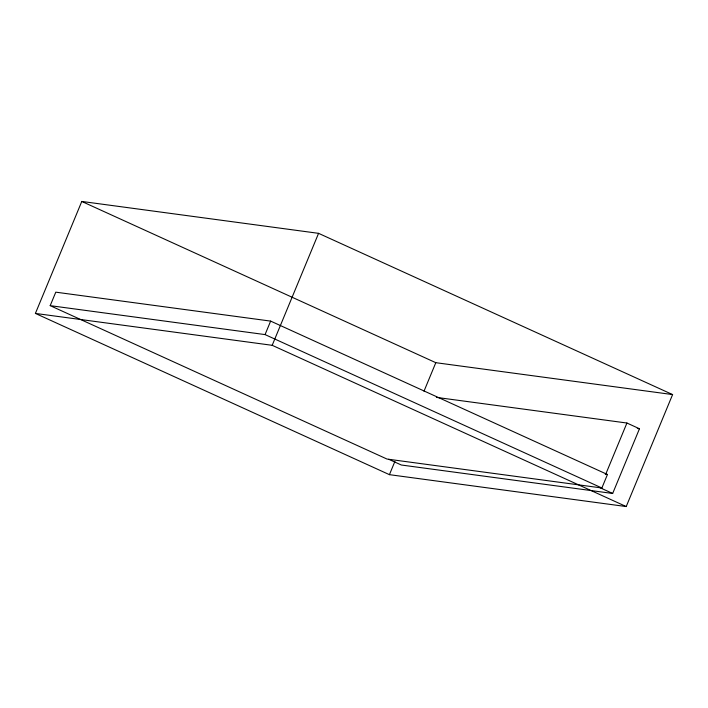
<?xml version="1.0" encoding="UTF-8"?>
<svg xmlns="http://www.w3.org/2000/svg" width="708" height="708" viewBox="0 0 708 708"><rect width="100%" height="100%" fill="white"/><g stroke="black" fill="none" stroke-linecap="round" stroke-linejoin="round"><path stroke-width="1.06" d="M35.4 313.423L81.783 201.444L318.573 233.339L672.6 394.577L626.217 506.556L389.427 474.661L35.4 313.423L272.191 345.309L626.217 506.556M50.197 305.652L55.782 292.165L270.642 321.105L607.455 474.502L601.871 487.989L387.002 459.05L50.197 305.652L265.058 334.592L601.871 487.989M265.058 334.592L270.642 321.105M272.191 345.309L318.573 233.339M389.427 474.661L394.905 461.43M424.004 391.197L435.809 362.691L672.6 394.577M605.561 474.608L626.925 423.03L639.474 428.747L612.668 493.467L401.312 465.006L388.754 459.288M436.376 397.374L626.925 423.03M637.288 428.455L639.474 428.747M605.26 474.21L607.455 474.502M81.783 201.444L435.809 362.691M600.11 487.75L612.668 493.467"/></g></svg>
